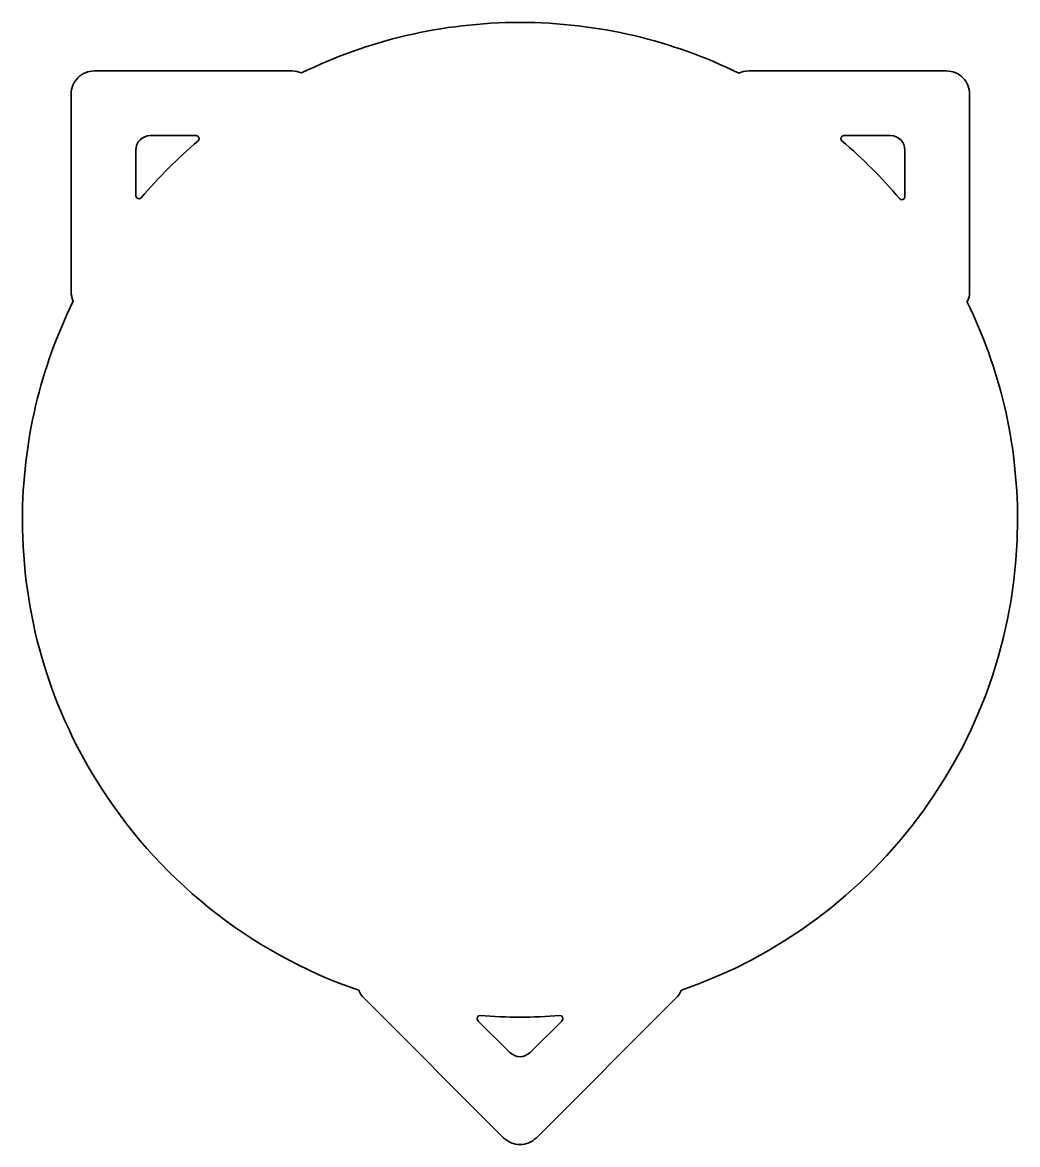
# Model space of a CAD drawing. Header units: millimetres. Extents: x 19.6 to 100.4, y -106.5 to -15.4.
import ezdxf

# ---------------------------------------------------------------- set-up
doc = ezdxf.new("R2010")
doc.units = ezdxf.units.MM
doc.header["$MEASUREMENT"] = 0
doc.layers.add('Layer 5', color=7, linetype='Continuous', lineweight=0)

msp = doc.modelspace()

# ---------------------------------------------------------------- linework, layer by layer
at = {"layer": 'Layer 5', "color": 12, "lineweight": 35, "true_color": 0xe30613}
for points, knots in [([(96.271, -38.097), (96.27, -38.095), (96.27, -38.093), (96.271, -38.091), (96.397, -37.834), (96.464, -37.56), (96.467, -37.268), (96.467, -37.268), (96.464, -21.228), (96.464, -21.228), (96.467, -20.727), (96.273, -20.254), (95.917, -19.901), (95.564, -19.545), (95.091, -19.347), (94.587, -19.347), (94.587, -19.347), (78.549, -19.347), (78.549, -19.347), (78.269, -19.347), (77.998, -19.41), (77.749, -19.529), (77.746, -19.53), (77.744, -19.53), (77.742, -19.529), (72.384, -16.895), (66.363, -15.414), (60, -15.414), (53.652, -15.414), (47.638, -16.891), (42.287, -19.515), (42.285, -19.516), (42.283, -19.516), (42.281, -19.515), (42.038, -19.407), (41.782, -19.347), (41.515, -19.347), (41.515, -19.347), (25.474, -19.347), (25.474, -19.347), (24.97, -19.347), (24.497, -19.545), (24.144, -19.901), (23.791, -20.254), (23.597, -20.727), (23.597, -21.224), (23.597, -21.224), (23.594, -37.272), (23.594, -37.272), (23.597, -37.535), (23.653, -37.788), (23.762, -38.027), (23.763, -38.029), (23.763, -38.032), (23.761, -38.034), (21.127, -43.388), (19.646, -49.409), (19.646, -55.768), (19.646, -63.498), (21.833, -70.726), (25.615, -76.868), (30.483, -84.769), (37.999, -90.879), (46.916, -93.941), (46.918, -93.942), (46.92, -93.943), (46.921, -93.946), (47.016, -94.181), (47.15, -94.388), (47.329, -94.567), (47.329, -94.567), (58.67, -105.908), (58.67, -105.908), (59.027, -106.261), (59.499, -106.459), (60, -106.459), (60, -106.459), (60, -106.459), (60, -106.459), (60.497, -106.459), (60.974, -106.261), (61.325, -105.91), (61.325, -105.91), (72.672, -94.563), (72.672, -94.563), (72.851, -94.381), (72.985, -94.174), (73.08, -93.946), (73.081, -93.943), (73.083, -93.942), (73.085, -93.941), (88.933, -88.497), (100.351, -73.441), (100.351, -55.768), (100.351, -49.434), (98.884, -43.438), (96.271, -38.097)], [0, 0, 0, 0, 1, 1, 1, 2, 2, 2, 3, 3, 3, 4, 4, 4, 5, 5, 5, 6, 6, 6, 7, 7, 7, 8, 8, 8, 9, 9, 9, 10, 10, 10, 11, 11, 11, 12, 12, 12, 13, 13, 13, 14, 14, 14, 15, 15, 15, 16, 16, 16, 17, 17, 17, 18, 18, 18, 19, 19, 19, 20, 20, 20, 21, 21, 21, 22, 22, 22, 23, 23, 23, 24, 24, 24, 25, 25, 25, 26, 26, 26, 27, 27, 27, 28, 28, 28, 29, 29, 29, 30, 30, 30, 31, 31, 31, 32, 32, 32, 32]), ([(29.275, -29.637), (29.126, -29.812), (28.843, -29.71), (28.843, -29.481), (28.843, -29.481), (28.843, -25.764), (28.843, -25.764), (28.843, -25.122), (29.369, -24.597), (30.014, -24.593), (30.014, -24.593), (33.734, -24.593), (33.734, -24.593), (33.963, -24.593), (34.065, -24.876), (33.891, -25.025), (32.232, -26.436), (30.686, -27.979), (29.275, -29.637)], [0, 0, 0, 0, 1, 1, 1, 2, 2, 2, 3, 3, 3, 4, 4, 4, 5, 5, 5, 6, 6, 6, 6]), ([(90.786, -29.712), (89.357, -28.024), (87.793, -26.457), (86.11, -25.025), (85.936, -24.876), (86.038, -24.593), (86.267, -24.593), (86.267, -24.593), (90.047, -24.593), (90.047, -24.593), (90.692, -24.597), (91.218, -25.122), (91.218, -25.764), (91.218, -25.764), (91.218, -29.556), (91.218, -29.556), (91.218, -29.785), (90.934, -29.887), (90.786, -29.712)], [0, 0, 0, 0, 1, 1, 1, 2, 2, 2, 3, 3, 3, 4, 4, 4, 5, 5, 5, 6, 6, 6, 6]), ([(60.826, -98.987), (60.371, -99.442), (59.627, -99.442), (59.171, -98.987), (59.171, -98.987), (56.589, -96.407), (56.589, -96.407), (56.426, -96.245), (56.554, -95.973), (56.782, -95.991), (57.844, -96.076), (58.916, -96.119), (60, -96.119), (61.081, -96.119), (62.153, -96.076), (63.212, -95.991), (63.44, -95.973), (63.568, -96.245), (63.406, -96.407), (63.406, -96.407), (60.826, -98.987), (60.826, -98.987)], [0, 0, 0, 0, 1, 1, 1, 2, 2, 2, 3, 3, 3, 4, 4, 4, 5, 5, 5, 6, 6, 6, 7, 7, 7, 7])]:
    msp.add_open_spline(points, degree=3, knots=knots, dxfattribs=at)

doc.saveas('drawing.dxf')
